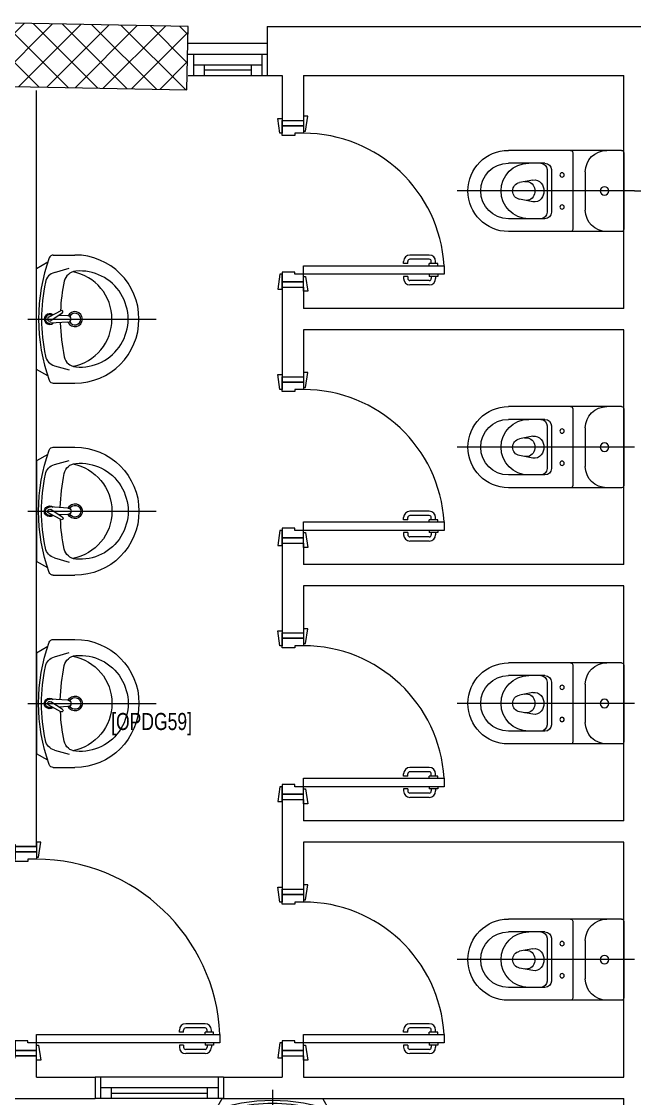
# Model space of a CAD drawing. Extents: x -234346 to 58427, y -132654 to -82394.
# Drawn here: x -133659 to -130789, y -99213 to -94169 of the extents above; entities that cross this region are included whole.
import ezdxf

# ---------------------------------------------------------------- set-up
doc = ezdxf.new("R2010")
doc.units = 0
doc.header["$LTSCALE"] = 8
doc.linetypes.add('HIDDEN2', pattern=[4.7625, 3.175, -1.5875])
for name, color, linetype, lineweight in [('72_EGR_BASE_TEXT', 9, 'Continuous', 5), ('72_EGR_EQP_TAG', 9, 'Continuous', 5), ('Aluminum', 9, 'Continuous', 5), ('C-HYDR-CTCH', 9, 'Continuous', 5), ('Hatch', 9, 'Continuous', 5), ('Proj', 9, 'Continuous', 5), ('SANIT', 9, 'Continuous', 5), ('Structure', 9, 'Continuous', 5), ('Walls', 9, 'Continuous', 5), ('Wooden Joinery', 9, 'Continuous', 5)]:
    doc.layers.add(name, color=color, linetype=linetype, lineweight=lineweight)
doc.styles.add('X3G_ENTITY_2587FB', font='swisscl.ttf', dxfattribs={"height": 200})

# ---------------------------------------------------------------- blocks, each defined once
blk = doc.blocks.new('A$C72370EFE')
at = {"layer": 'Wooden Joinery'}
for p, q in [((-0.01, -0.04), (-0.02, -0.04)), ((-0.01, -0.03), (-0.01, -0.07)), ((0, -0.03), (-0.01, -0.03)), ((0.04, -0.03), (0.05, -0.03)), ((0.05, -0.03), (0.05, -0.07)), ((0.05, -0.04), (0.06, -0.04)), ((-0.05, -0.07), (-0.05, -0.16)), ((-0.03, -0.07), (-0.03, -0.16)), ((-0.01, -0.06), (-0.02, -0.06)), ((0, -0.07), (-0.01, -0.07)), ((0.04, -0.07), (0.05, -0.07)), ((0.05, -0.06), (0.06, -0.06)), ((0.07, -0.07), (0.07, -0.16)), ((0.09, -0.07), (0.09, -0.16)), ((-0.01, -0.17), (-0.02, -0.17)), ((-0.01, -0.19), (-0.02, -0.19)), ((-0.01, -0.17), (-0.01, -0.19)), ((0.05, -0.17), (0.06, -0.17)), ((0.05, -0.17), (0.05, -0.19)), ((0.05, -0.19), (0.06, -0.19))]:
    blk.add_line(p, q, dxfattribs=at)
for centre, radius, start, end in [((-0.02, -0.07), 0.03, 90, 180), ((0.06, -0.07), 0.03, 0, 90), ((-0.02, -0.07), 0.01, 90, 180), ((0.06, -0.07), 0.01, 0, 90), ((-0.02, -0.16), 0.03, 180, 270), ((-0.02, -0.16), 0.01, 180, 270), ((0.06, -0.16), 0.01, 270, 0), ((0.06, -0.16), 0.03, 270, 0)]:
    blk.add_arc(centre, radius, start, end, dxfattribs=at)
blk = doc.blocks.new('A$C5DAD61B4')
at = {"layer": 'Wooden Joinery'}
for points in [[(80, 959.1), (80, 969.1), (10, 979.1), (10, 959.1)], [(940, 959.1), (940, 969.1), (1010, 979.1), (1010, 959.1)], [(70, 859.1), (70, 849.1), (0, 839.1), (0, 859.1)], [(120, 859.1), (120, 0), (80, 0), (80, 859.1)], [(950, 859.1), (950, 849.1), (1020, 839.1), (1020, 859.1)]]:
    blk.add_lwpolyline(points, close=True, dxfattribs=at)
for points in [[(45, 859.1), (45, 959.1), (20, 959.1), (20, 859.1), (45, 859.1)], [(45, 859.1), (80, 859.1), (80, 899.1), (90, 899.1), (90, 959.1), (45, 959.1), (45, 859.1)], [(975, 859.1), (940, 859.1), (940, 899.1), (930, 899.1), (930, 959.1), (975, 959.1), (975, 859.1)], [(975, 859.1), (975, 959.1), (1000, 959.1), (1000, 859.1), (975, 859.1)]]:
    blk.add_lwpolyline(points, dxfattribs=at)
blk.add_arc((80, 859.1), 860, 272.666, 0, dxfattribs=at)
at = {"layer": 'Wooden Joinery', "xscale": 999.9999999998854, "yscale": 999.9999999998854, "zscale": 999.9999999998854, "rotation": 180}
blk.add_blockref('A$C72370EFE', (120, 0), dxfattribs=at)
blk = doc.blocks.new('A$C268A7CF0')
at = {"layer": 'Wooden Joinery'}
for points in [[(80, 758.8), (80, 768.8), (10, 778.8), (10, 758.8)], [(740, 758.8), (740, 768.8), (810, 778.8), (810, 758.8)], [(70, 658.8), (70, 648.8), (0, 638.8), (0, 658.8)], [(120, 658.8), (120, 0), (80, 0), (80, 658.8)], [(750, 658.8), (750, 648.8), (820, 638.8), (820, 658.8)]]:
    blk.add_lwpolyline(points, close=True, dxfattribs=at)
for points in [[(45, 658.8), (45, 758.8), (20, 758.8), (20, 658.8), (45, 658.8)], [(45, 658.8), (80, 658.8), (80, 698.8), (90, 698.8), (90, 758.8), (45, 758.8), (45, 658.8)], [(775, 658.8), (740, 658.8), (740, 698.8), (730, 698.8), (730, 758.8), (775, 758.8), (775, 658.8)], [(775, 658.8), (775, 758.8), (800, 758.8), (800, 658.8), (775, 658.8)]]:
    blk.add_lwpolyline(points, dxfattribs=at)
blk.add_arc((80, 658.8), 660, 273.4748, 0, dxfattribs=at)
at = {"layer": 'Wooden Joinery', "xscale": 999.9999999998854, "yscale": 999.9999999998854, "zscale": 999.9999999998854, "rotation": 180}
blk.add_blockref('A$C72370EFE', (120, 0), dxfattribs=at)
blk = doc.blocks.new('A$C47696aed')
at = {"layer": 'Hatch'}
h = blk.add_hatch(dxfattribs=at)
h.set_pattern_fill('ANSI37', color=256, scale=30)
h.paths.add_polyline_path([(50952.7, 21917.9), (50348.7, 21909.7), (50352.6, 21621.3), (50956.6, 21629.5)])
h.paths.add_polyline_path([(43791.9, 21910.1), (43208.4, 21904.7), (43188.5, 21613.3), (43772, 21618.7)])
h.paths.add_polyline_path([(29414.9, 21902.8), (28815.8, 21898.7), (28810.1, 21605.6), (29409.2, 21609.7)])
h.paths.add_polyline_path([(36600.2, 21904.9), (35999, 21897.4), (35990.7, 21611.8), (36591.9, 21619.3)])
h.paths.add_polyline_path([(22195.7, 21912), (21589.3, 21890.2), (21603.8, 21597.6), (22210.2, 21619.5)])
h.paths.add_polyline_path([(15459.1, 21901.7), (14237.2, 21925.6), (14230.7, 21629.5), (15452.7, 21605.5)])
h.paths.add_polyline_path([(15473.2, 14701.6), (14258.2, 14685.8), (14244.7, 14393.4), (15459.7, 14409.1)])
h.paths.add_polyline_path([(15447.1, 7508.4), (14244, 7492.4), (14238.3, 7199.4), (15441.4, 7215.3)])
h.paths.add_polyline_path([(15465.6, 309.7), (14269, 298.3), (14271.8, 3.8), (15468.5, 15.2)])
h.paths.add_polyline_path([(7830.6, 311.8), (7227.1, 308.1), (7237.7, 22.6), (7841.3, 26.3)])
h.paths.add_polyline_path([(7815.2, 7509.8), (7218.4, 7511.4), (7218.2, 7210.2), (7815.1, 7208.6)])
h.paths.add_polyline_path([(7825.1, 14699.4), (7205.8, 14700.6), (7195.2, 14397.6), (7814.5, 14396.4)])
h.paths.add_polyline_path([(7801.7, 21878.7), (7201.1, 21893.2), (7197.5, 21603.6), (7798.1, 21589.1)])
h.paths.add_polyline_path([(602.6, 21876.9), (0, 21899.6), (1.9, 21611.2), (604.5, 21588.5)])
h.paths.add_polyline_path([(610.4, 7498.6), (8.3, 7491.6), (11.7, 7200), (613.7, 7206.9)])
h.paths.add_polyline_path([(627.9, 303.9), (29.5, 302.9), (34.3, 2.3), (632.7, 3.3)])
h.paths.add_polyline_path([(22214.6, 317.2), (21608.9, 304.3), (21614.6, 3.1), (22220.3, 16)])
h.paths.add_polyline_path([(22208.1, 7509.7), (21613.7, 7492.1), (21615.8, 7195.5), (22210.2, 7213.1)])
h.paths.add_polyline_path([(22199.3, 14717.7), (21600.4, 14710), (21604.4, 14409.9), (22203.4, 14417.6)])
h.paths.add_polyline_path([(29399.7, 14702.4), (28797.7, 14707.1), (28802, 14415), (29403.9, 14410.3)])
h.paths.add_polyline_path([(29403.4, 7519.8), (28799.6, 7502.2), (28813, 7202.1), (29413.1, 7223.2)])
h.paths.add_polyline_path([(29419.5, 303.8), (28815.7, 310.4), (28813.3, 24.7), (29417.2, 18.1)])
h.paths.add_polyline_path([(36618, 314.2), (36020.7, 299.7), (36029.7, 0), (36627, 14.6)])
h.paths.add_polyline_path([(36610.7, 7502.6), (36009.5, 7504.5), (36010.6, 7207.3), (36611.9, 7205.4)])
h.paths.add_polyline_path([(36574.3, 14706.4), (35993.4, 14711.1), (36013.1, 14421.3), (36594, 14416.6)])
h.paths.add_polyline_path([(43777.6, 14705.7), (43180, 14719.4), (43182, 14427.5), (43779.6, 14413.8)])
h.paths.add_polyline_path([(43778.6, 7507.1), (43210.2, 7499.5), (43212, 7205.4), (43780.5, 7213)])
h.paths.add_polyline_path([(43815.7, 310), (43210.4, 307.3), (43211.8, 2.8), (43817, 5.4)])
h.paths.add_polyline_path([(50989.9, 309.5), (50401.9, 325.5), (50388.7, 18.3), (50976.7, 2.3)])
h.paths.add_polyline_path([(50974.1, 7508.9), (50370.9, 7510), (50368.9, 7213.4), (50972.2, 7212.3)])
at = {"layer": 'C-HYDR-CTCH', "color": 4, "flags": 128}
blk.add_lwpolyline([(15452.7, 21605.5), (15459.1, 21901.7), (14237.2, 21925.6), (14230.7, 21629.5), (15452.7, 21605.5)], dxfattribs=at)
blk = doc.blocks.new('WC manta')
at = {"layer": 'SANIT'}
for p, q in [((-0.13, 0.18), (-0.13, -0.18)), ((-0.12, 0.19), (0.41, 0.19)), ((0.109, 0.18), (0.109, -0.18)), ((0.239, 0.13), (0.41, 0.13)), ((0.05, 0.09), (0.05, -0.09)), ((0.209, 0.1), (0.209, -0.1)), ((0.229, 0.1), (0.229, -0.1)), ((0.2955, 0.051), (0.3581, 0.0393)), ((-0.18, 0), (0.65, 0)), ((0.2955, -0.051), (0.3581, -0.0393)), ((0.239, -0.13), (0.41, -0.13)), ((-0.12, -0.19), (0.41, -0.19))]:
    blk.add_line(p, q, dxfattribs=at)
for centre, radius in [((0.159, 0.0752), 0.01), ((-0.04, 0), 0.02), ((0.159, -0.0753), 0.01)]:
    blk.add_circle(centre, radius, dxfattribs=at)
for centre, radius, start, end in [((-0.12, 0.18), 0.01, 90, 180), ((-0.05, 0.09), 0.1, 0, 90), ((0.119, 0.18), 0.01, 90, 180), ((0.41, 0), 0.19, 270, 90), ((0.239, 0.1), 0.03, 90, 180), ((0.259, 0.1), 0.03, 90, 180), ((0.3147, 0), 0.13, 270, 90), ((0.41, 0), 0.13, 270, 90), ((0.2882, 0.0117), 0.04, 79.4289, 141.525), ((0.3029, 0), 0.0588, 141.525, 218.475), ((0.3454, 0), 0.0588, 166.4176, 193.5824), ((0.3271, 0.0044), 0.04, 79.4289, 166.4176), ((0.3507, 0), 0.04, 280.5711, 79.4289), ((0.2882, -0.0117), 0.04, 218.475, 280.5711), ((0.3271, -0.0044), 0.04, 193.5824, 280.5711), ((-0.05, -0.09), 0.1, 270, 0), ((0.239, -0.1), 0.03, 180, 270), ((0.259, -0.1), 0.03, 180, 270), ((-0.12, -0.18), 0.01, 180, 270), ((0.119, -0.18), 0.01, 180, 270)]:
    blk.add_arc(centre, radius, start, end, dxfattribs=at)
blk = doc.blocks.new('lav-manta 60')
at = {"layer": 'SANIT'}
for p, q in [((-0.2658, -0.0529), (-0.2358, 0)), ((-0.2358, 0), (0.2358, 0)), ((0, 0.04), (0, -0.56)), ((0.2658, -0.0529), (0.2358, 0)), ((-0.3, -0.0789), (-0.3, -0.18)), ((-0.2185, -0.0841), (-0.2383, -0.1537)), ((-0.015, -0.1473), (-0.0199, -0.064)), ((0.0274, -0.121), (-0.0078, -0.0673)), ((0.0389, -0.1142), (0.0087, -0.0575)), ((0.0191, -0.077), (0.0199, -0.064)), ((0.2185, -0.0841), (0.2383, -0.1537)), ((0.3, -0.0789), (0.3, -0.18)), ((0.015, -0.1473), (0.0174, -0.1057))]:
    blk.add_line(p, q, dxfattribs=at)
for centre, radius, start, end in [((0, -0.8557), 0.8457, 70.1771, 109.8229), ((-0.1608, -0.1006), 0.06, 101.8086, 164.0794), ((0, -0.8696), 0.8457, 78.1914, 101.8086), ((0, -0.0617), 0.025, 320.7474, 220.368), ((0, -0.0617), 0.02, 353.2671, 186.682), ((0.1608, -0.1006), 0.06, 15.9206, 78.1914), ((-0.28, -0.0789), 0.02, 109.8229, 180), ((0, -0.0617), 0.00966, 25.4127, 215.9577), ((0.28, -0.0789), 0.02, 0, 70.1771), ((-0.1645, -0.189), 0.06, 102.0883, 174.8142), ((0, -0.9572), 0.8457, 91.1572, 102.0883), ((0, -0.18), 0.035, 115.3106, 64.6894), ((0, -0.1473), 0.015, 180, 0), ((0, -0.9572), 0.8457, 88.5486, 88.844), ((0.0332, -0.1176), 0.00666, 210.6852, 30.6852), ((0, -0.9572), 0.8457, 77.9117, 87.4274), ((0.1645, -0.189), 0.06, 5.1858, 77.9117), ((0, -0.18), 0.3, 180, 0), ((0, -0.2039), 0.2252, 174.8142, 5.1858), ((0, -0.1282), 0.2252, 190.6097, 349.3903), ((0, -0.18), 0.0275, 117.1496, 62.8504)]:
    blk.add_arc(centre, radius, start, end, dxfattribs=at)
blk = doc.blocks.new('GF1')
at = {"layer": 'Aluminum', "color": 9}
for p, q in [((-132879.6, -94322.6, 0), (-132509.4, -94322.6)), ((-132854.6, -94322.6, 0), (-132854.6, -94422.6, 0)), ((-132534.4, -94322.6), (-132534.4, -94422.6)), ((-132854.6, -94372.6, 0), (-132534.4, -94372.6)), ((-132804.6, -94372.6, 0), (-132804.6, -94422.6, 0)), ((-132584.4, -94397.6), (-132804.6, -94397.6, 0)), ((-132584.4, -94372.6), (-132584.4, -94422.6)), ((-132879.6, -94422.6, 0), (-132509.4, -94422.6)), ((-132714.4, -99112.6), (-133314.4, -99112.6)), ((-133289.4, -99112.6), (-133289.4, -99212.6)), ((-132739.4, -99112.6), (-132739.4, -99212.6)), ((-132739.4, -99162.6), (-133289.4, -99162.6)), ((-133239.4, -99162.6), (-133239.4, -99212.6)), ((-133239.4, -99187.6), (-132789.4, -99187.6)), ((-132789.4, -99162.6), (-132789.4, -99212.6)), ((-132714.4, -99212.6), (-133314.4, -99212.6))]:
    blk.add_line(p, q, dxfattribs=at)
at = {"layer": 'Proj', "color": 9, "linetype": 'HIDDEN2', "ltscale": 25}
blk.add_line((-132509.4, -94272.6), (-132879.6, -94272.6, 0), dxfattribs=at)
at = {"layer": 'SANIT', "color": 9}
blk.add_line((-130789.4, -94962.6), (-129959.4, -94962.6), dxfattribs=at)
at = {"layer": 'Walls', "color": 9}
for p, q in [((-132509.4, -94192.6), (-130585.8, -94192.6)), ((-132509.4, -94192.6), (-132509.4, -94422.6)), ((-132509.4, -94422.6), (-132439.4, -94422.6)), ((-132439.4, -94422.6), (-132439.4, -94632.6)), ((-132339.4, -94422.6), (-130839.4, -94422.6)), ((-132339.4, -94422.6), (-132339.4, -94632.6)), ((-130839.4, -95512.6), (-130839.4, -94422.6)), ((-133589.4, -98032.6), (-133589.4, -94492.6)), ((-132439.4, -94632.6), (-132339.4, -94632.6)), ((-132439.4, -95412.6), (-132339.4, -95412.6)), ((-132439.4, -95412.6), (-132439.4, -95832.6)), ((-132339.4, -95412.6), (-132339.4, -95512.6)), ((-130839.4, -95512.6), (-132339.4, -95512.6)), ((-130839.4, -95612.6), (-132339.4, -95612.6)), ((-132339.4, -95612.6), (-132339.4, -95832.6)), ((-130839.4, -96712.6), (-130839.4, -95612.6)), ((-132439.4, -95832.6), (-132339.4, -95832.6)), ((-132439.4, -96612.6), (-132439.4, -97032.6)), ((-132439.4, -96612.6), (-132339.4, -96612.6)), ((-132339.4, -96612.6), (-132339.4, -96712.6)), ((-130839.4, -96712.6), (-132339.4, -96712.6)), ((-130839.4, -96812.6), (-132339.4, -96812.6)), ((-132339.4, -96812.6), (-132339.4, -97032.6)), ((-130839.4, -97912.6), (-130839.4, -96812.6)), ((-132439.4, -97032.6), (-132339.4, -97032.6)), ((-132439.4, -97812.6), (-132439.4, -98232.6)), ((-132439.4, -97812.6), (-132339.4, -97812.6)), ((-132339.4, -97812.6), (-132339.4, -97912.6)), ((-130839.4, -97912.6), (-132339.4, -97912.6)), ((-133589.4, -98032.6), (-133689.4, -98032.6)), ((-130839.4, -98012.6), (-132339.4, -98012.6)), ((-132339.4, -98012.6), (-132339.4, -98232.6)), ((-130839.4, -99112.6), (-130839.4, -98012.6)), ((-132439.4, -98232.6), (-132339.4, -98232.6)), ((-133589.4, -99012.6), (-133689.4, -99012.6)), ((-133589.4, -99112.6), (-133589.4, -99012.6)), ((-132439.4, -99012.6), (-132339.4, -99012.6)), ((-132439.4, -99012.6), (-132439.4, -99112.6)), ((-132339.4, -99012.6), (-132339.4, -99112.6)), ((-133589.4, -99112.6), (-133314.4, -99112.6)), ((-133314.4, -99112.6), (-133314.4, -99212.6)), ((-132714.4, -99112.6), (-132439.4, -99112.6)), ((-132714.4, -99112.6), (-132714.4, -99212.6)), ((-132339.4, -99112.6), (-130839.4, -99112.6)), ((-133829.4, -99212.6), (-133314.4, -99212.6)), ((-132714.4, -99212.6), (-130839.4, -99212.6)), ((-130839.4, -100362.6), (-130839.4, -99212.6))]:
    blk.add_line(p, q, dxfattribs=at)
at = {"layer": 'SANIT', "color": 9, "xscale": -999.9999999999995, "yscale": 999.9999999999995, "zscale": 999.9999999999995}
for p in [(-130969.4, -94962.6), (-130969.4, -96162.6), (-130969.4, -97362.6), (-130969.4, -98562.6)]:
    blk.add_blockref('WC manta', p, dxfattribs=at)
at = {"layer": 'SANIT', "color": 9, "yscale": 1000.000000000223, "zscale": 1000.000000000223}
for p, xscale, rotation in [((-133589.4, -95562.6), 1000.000000000223, 90.00000000000001), ((-133589.4, -96462.6), -1000.000000000223, 90), ((-133589.4, -97362.6), -1000.000000000223, 90), ((-132484.4, -99212.6), 1000.000000000223, 359.9999995639858)]:
    blk.add_blockref('lav-manta 60', p, dxfattribs=dict(at, xscale=xscale, rotation=rotation))
at = {"layer": 'Structure', "color": 9}
blk.add_blockref('A$C47696aed', (-148338.7, -116094.9, 0), dxfattribs=at)
at = {"layer": 'Wooden Joinery', "color": 9, "rotation": 90.00000000000001}
for name, p in [('A$C268A7CF0', (-131680.6, -95432.6)), ('A$C268A7CF0', (-131680.6, -96632.6)), ('A$C268A7CF0', (-131680.6, -97832.6)), ('A$C5DAD61B4', (-132730.3, -99032.6)), ('A$C268A7CF0', (-131680.6, -99032.6))]:
    blk.add_blockref(name, p, dxfattribs=at)
at = {"layer": '72_EGR_BASE_TEXT', "color": 9, "insert": (-133050.5, -97407.2), "char_height": 80, "attachment_point": 2, "style": 'X3G_ENTITY_2587FB'}
blk.add_mtext('[OPDG59]', dxfattribs=at)

msp = doc.modelspace()

# ---------------------------------------------------------------- block references
at = {"layer": '72_EGR_EQP_TAG'}
msp.add_blockref('GF1', (0, 0), dxfattribs=at)

doc.saveas('drawing.dxf')
